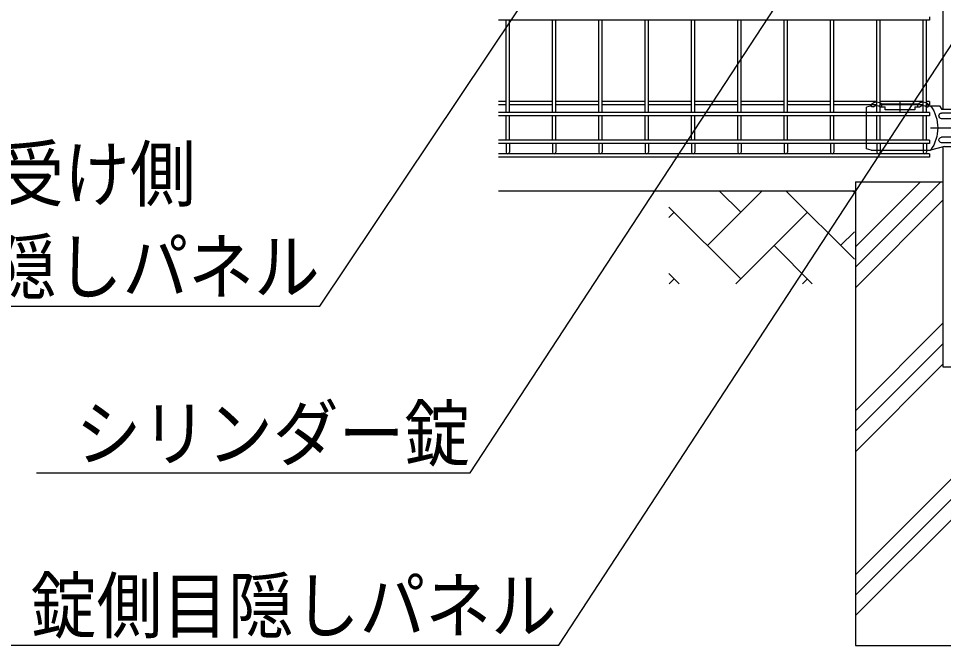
# Model space of a CAD drawing. Units: millimetres, scale not verified. Extents: x -4455 to 4455, y -3150 to 3150.
# Drawn here: x -3934 to -2936, y -1132 to -456 of the extents above; entities that cross this region are included whole.
import ezdxf
from ezdxf.enums import TextEntityAlignment as Align

# ---------------------------------------------------------------- set-up
doc = ezdxf.new("R2010")
doc.units = ezdxf.units.MM
doc.header["$LTSCALE"] = 20
doc.linetypes.add('USER1', pattern=[10.7, 5, -2.5, 0.7, -2.5])
for name, color, linetype, lineweight in [('0-0_外形線', 7, 'Continuous', 25), ('0-1_寸法線', 4, 'Continuous', 25), ('0-5_軸線', 2, 'USER1', 25), ('0-A_ハッチング', 4, 'Continuous', 25), ('0-B_LAYER06', 3, 'Continuous', 25), ('0-D_継手', 3, 'Continuous', 25), ('0-E_2', 7, 'Continuous', 25), ('0-F_NER', 30, 'Continuous', 25)]:
    doc.layers.add(name, color=color, linetype=linetype, lineweight=lineweight)
doc.styles.add('ＭＳ ゴシック', font='')
doc.styles.get('ＭＳ ゴシック').set_extended_font_data('MS Gothic')

# ---------------------------------------------------------------- blocks, each defined once
blk = doc.blocks.new('tu')
at = {"layer": '0-B_LAYER06'}
for p, q in [((141270.7, 81320.2), (141028.6, 81320.2)), ((141270.7, 81292.7), (141270.7, 81352.7)), ((141560.7, 81292.7), (141460.7, 81292.7)), ((141490.7, 81352.7), (142270.7, 81352.7)), ((141490.7, 81292.7), (141490.7, 81352.7)), ((141560.7, 81292.7), (141560.7, 81232.7)), ((141880.7, 81400.2), (141880.7, 81185.2)), ((142300.7, 81292.7), (142200.7, 81292.7)), ((142270.7, 81292.7), (142270.7, 81352.7)), ((142460.7, 81292.7), (142490.7, 81292.7)), ((142490.7, 81292.7), (142490.7, 81352.7)), ((142500.1, 81320.2), (142600.1, 81288.2)), ((139974.8, 80540.2), (139974.8, 81140.2)), ((140153.5, 81160.2), (140980.1, 81160.2)), ((140153.5, 81040.2), (140980.1, 81040.2)), ((140286.1, 80840.2), (140174.6, 80840.2)), ((140200.4, 80930.2), (140218.9, 80930.2)), ((140340.1, 81000.2), (140201.6, 80920.2)), ((140340.1, 81000.2), (140201.6, 80920.2)), ((140201.6, 80920.2), (140201.6, 80760.2)), ((140201.6, 80920.2), (140201.6, 80760.2)), ((140313.1, 80840.2), (140367.1, 80840.2)), ((140340.1, 80894.2), (140340.1, 81005.8)), ((140478.7, 80920.2), (140340.1, 81000.2)), ((140478.7, 80920.2), (140340.1, 81000.2)), ((140340.1, 80813.2), (140340.1, 80867.2)), ((140394.1, 80840.2), (140505.7, 80840.2)), ((140478.7, 80760.2), (140478.7, 80920.2)), ((140478.7, 80760.2), (140478.7, 80920.2)), ((140153.5, 80640.2), (140980.1, 80640.2)), ((140200.4, 80750.2), (140218.9, 80750.2)), ((140201.6, 80760.2), (140340.1, 80680.2)), ((140201.6, 80760.2), (140340.1, 80680.2)), ((140340.1, 80786.2), (140340.1, 80674.7)), ((140340.1, 80680.2), (140478.7, 80760.2)), ((140340.1, 80680.2), (140478.7, 80760.2)), ((140918.6, 80440.2), (140074.8, 80440.2)), ((140153.5, 80520.2), (140980.1, 80520.2)), ((140918.6, 80440.2), (141217.1, 80360.2)), ((142500.1, 80360.2), (141217.1, 80360.2)), ((142500.1, 80360.2), (142600.1, 80392.2))]:
    blk.add_line(p, q, dxfattribs=at)
for points in [[(141300.7, 81292.7), (141270.7, 81292.7), (141270.7, 81352.7)], [(141560.7, 81232.7), (142200.7, 81232.7), (142200.7, 81292.7)]]:
    blk.add_lwpolyline(points, dxfattribs=at)
blk.add_circle((140340.1, 80840.2), 138.6, dxfattribs=at)
blk.add_circle((140340.1, 80840.2), 138.6, dxfattribs=at)
for centre, radius, start, end in [((140074.8, 81140.2), 100, 90.00001, 179.99999), ((141894.4, 80840.2), 830.1, 144.67551, 215.32453), ((141380.7, 81250.7), 150, 42.83468, 137.16667), ((141380.7, 81203.3), 120, 48.1895, 131.81049), ((142380.7, 81250.7), 150, 42.83331, 137.16532), ((142380.7, 81203.3), 120, 48.1895, 131.81051), ((140153.5, 81100.2), 60, 90, 270), ((140980.1, 81100.2), 60, 270, 90), ((140200.4, 80840.2), 90, 90, 270), ((140435.6, 80840.2), 90, 299.99756, 60.00244), ((140153.5, 80580.2), 60, 90, 270), ((140980.1, 80580.2), 60, 270, 90), ((140074.8, 80540.2), 100, 180.00001, 270)]:
    blk.add_arc(centre, radius, start, end, dxfattribs=at)
at = {"layer": '0-D_継手'}
for p in [(140074.8, 81240.2), (141028.6, 81320.2)]:
    blk.add_line(p, (140975.1, 81240.2), dxfattribs=at)
at = {"layer": '0-E_2', "color": 3}
blk.add_line((142600.1, 80392.2), (142600.1, 81288.2), dxfattribs=at)

msp = doc.modelspace()

# ---------------------------------------------------------------- linework, layer by layer
at = {"layer": '0-0_外形線'}
for p, q in [((-2936.58, -554.14), (-2936.58, -277.64)), ((-2936.58, -832.15), (-2936.58, -594.5)), ((-3031.33, -632.15), (-3031.33, -1132.15)), ((-3031.33, -632.15), (-2936.58, -632.15)), ((-3031.33, -642.15), (-3416.33, -642.15)), ((-2876.08, -832.15), (-2936.58, -832.15)), ((-3031.33, -1132.15), (-2781.33, -1132.15))]:
    msp.add_line(p, q, dxfattribs=at)
at = {"layer": '0-1_寸法線'}
for points in [[(-3914.77, -946.17), (-3446.91, -946.17), (-2769.01, 88.59)], [(-3976.61, -1131.74), (-3351.27, -1131.74), (-2642.04, -47.11)], [(-4077.02, -766.36), (-3609.16, -766.36), (-3156.98, -90.9)]]:
    msp.add_lwpolyline(points, dxfattribs=at)
at = {"layer": '0-5_軸線'}
msp.add_line((-2950.34, -574.15), (-2869.26, -574.15), dxfattribs=at)
at = {"layer": '0-A_ハッチング'}
for p, q in [((-3031.33, -724.34), (-2939.13, -632.15)), ((-3031.33, -702.24), (-2961.23, -632.15)), ((-3190.94, -700.89), (-3132.2, -642.15)), ((-3155.02, -664.97), (-3177.85, -642.15)), ((-3032.43, -715.72), (-3106.01, -642.15)), ((-3032.43, -643.88), (-3034.16, -642.15)), ((-3031.33, -746.44), (-2936.58, -651.69)), ((-3155.02, -736.81), (-3232.43, -659.4)), ((-3232.43, -670.54), (-3226.87, -664.97)), ((-3160.36, -742.15), (-3083.18, -664.97)), ((-3047.26, -700.89), (-3032.43, -686.06)), ((-3077.85, -742.15), (-3119.1, -700.89)), ((-3221.53, -742.15), (-3232.43, -731.25)), ((-3232.2, -742.15), (-3226.87, -736.81)), ((-3088.51, -742.15), (-3083.18, -736.81)), ((-3031.33, -879.02), (-2936.58, -784.27)), ((-3031.33, -1055.8), (-2781.33, -805.8)), ((-3031.33, -901.12), (-2936.58, -806.37)), ((-3031.33, -1077.89), (-2781.33, -827.89)), ((-3031.33, -923.21), (-2936.58, -828.46)), ((-3031.33, -1099.99), (-2781.33, -849.99))]:
    msp.add_line(p, q, dxfattribs=at)
at = {"layer": '0-F_NER'}
for p, q in [((-2951.33, -457.95), (-3416.33, -457.95)), ((-3408.13, -557.45), (-3408.13, -457.95)), ((-3404.53, -557.45), (-3404.53, -457.95)), ((-3358.13, -557.45), (-3358.13, -457.95)), ((-3354.53, -557.45), (-3354.53, -457.95)), ((-3308.13, -557.45), (-3308.13, -457.95)), ((-3304.53, -557.45), (-3304.53, -457.95)), ((-3258.13, -557.45), (-3258.13, -457.95)), ((-3254.53, -557.45), (-3254.53, -457.95)), ((-3208.13, -557.45), (-3208.13, -457.95)), ((-3204.53, -557.45), (-3204.53, -457.95)), ((-3158.13, -557.45), (-3158.13, -457.95)), ((-3154.53, -557.45), (-3154.53, -457.95)), ((-3108.13, -557.45), (-3108.13, -457.95)), ((-3104.53, -557.45), (-3104.53, -457.95)), ((-3058.13, -557.45), (-3058.13, -457.95)), ((-3054.53, -557.45), (-3054.53, -457.95)), ((-3008.13, -557.45), (-3008.13, -457.95)), ((-3004.53, -557.45), (-3004.53, -457.95)), ((-2958.13, -557.45), (-2958.13, -457.95)), ((-2954.53, -557.45), (-2954.53, -457.95)), ((-2951.33, -454.35), (-2951.33, -457.95)), ((-3408.13, -545.59), (-3416.33, -545.59)), ((-3358.13, -545.59), (-3404.53, -545.59)), ((-3308.13, -545.59), (-3354.53, -545.59)), ((-3258.13, -545.59), (-3304.53, -545.59)), ((-3208.13, -545.59), (-3254.53, -545.59)), ((-3158.13, -545.59), (-3204.53, -545.59)), ((-3108.13, -545.59), (-3154.53, -545.59)), ((-3058.13, -545.59), (-3104.53, -545.59)), ((-3008.13, -545.59), (-3054.53, -545.59)), ((-2958.13, -545.59), (-3004.53, -545.59)), ((-2951.33, -545.59), (-2954.53, -545.59)), ((-2951.33, -545.59), (-2951.33, -549.19)), ((-3408.13, -549.19), (-3416.33, -549.19)), ((-2951.33, -557.45), (-3416.33, -557.45)), ((-3358.13, -549.19), (-3404.53, -549.19)), ((-3308.13, -549.19), (-3354.53, -549.19)), ((-3258.13, -549.19), (-3304.53, -549.19)), ((-3208.13, -549.19), (-3254.53, -549.19)), ((-3158.13, -549.19), (-3204.53, -549.19)), ((-3108.13, -549.19), (-3154.53, -549.19)), ((-3058.13, -549.19), (-3104.53, -549.19)), ((-3008.13, -549.19), (-3054.53, -549.19)), ((-2958.13, -549.19), (-3004.53, -549.19)), ((-2951.33, -549.19), (-2954.53, -549.19)), ((-2951.33, -557.45), (-2951.33, -561.05)), ((-2951.33, -561.05), (-3416.33, -561.05)), ((-3408.13, -587.25), (-3408.13, -561.05)), ((-3404.53, -587.25), (-3404.53, -561.05)), ((-3358.13, -587.25), (-3358.13, -561.05)), ((-3354.53, -587.25), (-3354.53, -561.05)), ((-3308.13, -587.25), (-3308.13, -561.05)), ((-3304.53, -587.25), (-3304.53, -561.05)), ((-3258.13, -587.25), (-3258.13, -561.05)), ((-3254.53, -587.25), (-3254.53, -561.05)), ((-3208.13, -587.25), (-3208.13, -561.05)), ((-3204.53, -587.25), (-3204.53, -561.05)), ((-3158.13, -587.25), (-3158.13, -561.05)), ((-3154.53, -587.25), (-3154.53, -561.05)), ((-3108.13, -587.25), (-3108.13, -561.05)), ((-3104.53, -587.25), (-3104.53, -561.05)), ((-3058.13, -587.25), (-3058.13, -561.05)), ((-3054.53, -587.25), (-3054.53, -561.05)), ((-3008.13, -587.25), (-3008.13, -561.05)), ((-3004.53, -587.25), (-3004.53, -561.05)), ((-2958.13, -587.25), (-2958.13, -561.05)), ((-2954.53, -587.25), (-2954.53, -561.05)), ((-2951.33, -587.25), (-3416.33, -587.25)), ((-2951.33, -587.25), (-2951.33, -590.85)), ((-2951.33, -590.85), (-3416.33, -590.85)), ((-3408.13, -590.85), (-3408.13, -600.35)), ((-3404.53, -590.85), (-3404.53, -600.35)), ((-3358.13, -590.85), (-3358.13, -600.35)), ((-3354.53, -590.85), (-3354.53, -600.35)), ((-3308.13, -590.85), (-3308.13, -600.35)), ((-3304.53, -590.85), (-3304.53, -600.35)), ((-3258.13, -590.85), (-3258.13, -600.35)), ((-3254.53, -590.85), (-3254.53, -600.35)), ((-3208.13, -590.85), (-3208.13, -600.35)), ((-3204.53, -590.85), (-3204.53, -600.35)), ((-3158.13, -590.85), (-3158.13, -600.35)), ((-3154.53, -590.85), (-3154.53, -600.35)), ((-3108.13, -590.85), (-3108.13, -600.35)), ((-3104.53, -590.85), (-3104.53, -600.35)), ((-3058.13, -590.85), (-3058.13, -600.35)), ((-3054.53, -590.85), (-3054.53, -600.35)), ((-3008.13, -590.85), (-3008.13, -600.35)), ((-3004.53, -590.85), (-3004.53, -600.35)), ((-2958.13, -590.85), (-2958.13, -600.35)), ((-2954.53, -590.85), (-2954.53, -600.35)), ((-2951.33, -602.15), (-3416.33, -602.15)), ((-2951.33, -602.15), (-3416.33, -602.15)), ((-2951.33, -605.75), (-3416.33, -605.75)), ((-2951.33, -602.15), (-2951.33, -605.75))]:
    msp.add_line(p, q, dxfattribs=at)
for centre in [(-3406.33, -600.35), (-3356.33, -600.35), (-3306.33, -600.35), (-3256.33, -600.35), (-3206.33, -600.35), (-3156.33, -600.35), (-3106.33, -600.35), (-3056.33, -600.35), (-3006.33, -600.35), (-2956.33, -600.35)]:
    msp.add_arc(centre, 1.8, 180, 0, dxfattribs=at)

# ---------------------------------------------------------------- block references
at = {"layer": '0-D_継手', "xscale": -0.05, "yscale": 0.05}
msp.add_blockref('tu', (4110.68, -4616.16), dxfattribs=at)

# ---------------------------------------------------------------- texts
at = {"layer": '0-1_寸法線', "color": 2, "style": 'ＭＳ ゴシック', "width": 0.9}
for s, p in [('錠受け側', (-4026.66, -669.96)), ('目隠しパネル', (-4034.66, -769.96)), ('シリンダー錠', (-3872.41, -949.77)), ('錠側目隠しパネル', (-3920.77, -1135.35))]:
    msp.add_text(s, height=57.77, dxfattribs=at).set_placement(p, align=Align.BOTTOM_LEFT)

doc.saveas('drawing.dxf')
